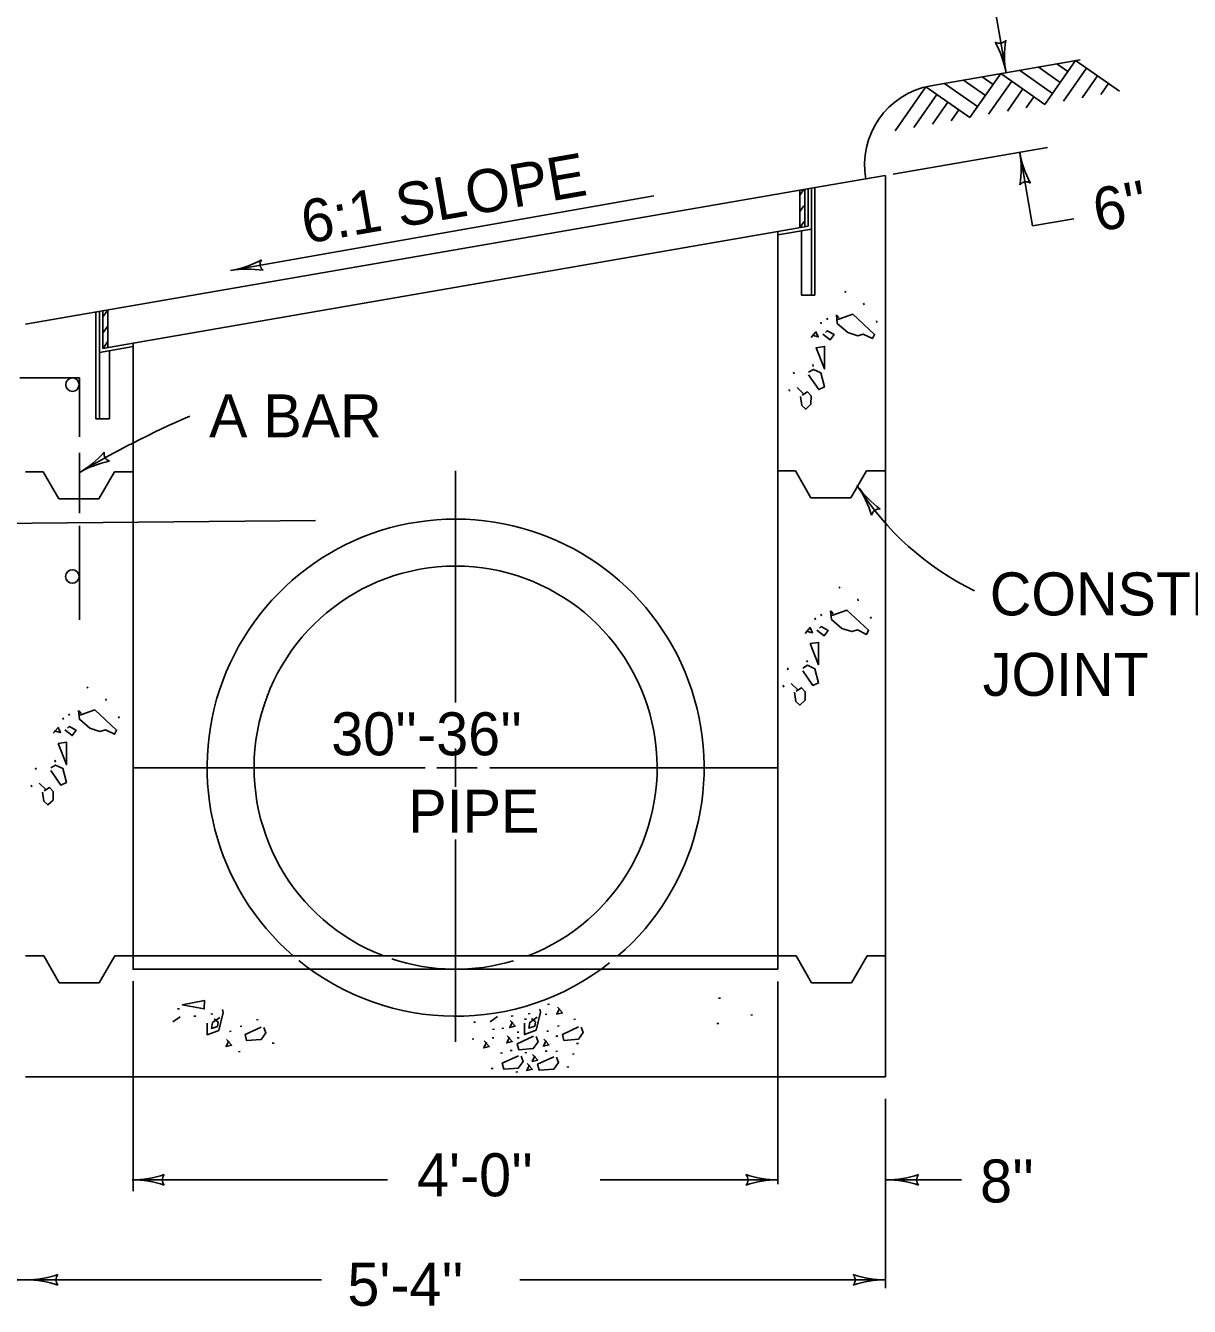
# Model space of a CAD drawing. Extents: x 1007 to 1035.5, y 1000.5 to 1021.5.
# Drawn here: x 1011 to 1016.41, y 1007.43 to 1013.39 of the extents above; entities that cross this region are included whole.
import ezdxf

# ---------------------------------------------------------------- set-up
doc = ezdxf.new("R2010")
doc.units = 0
doc.layers.add('Level 1', color=7, linetype='Continuous')
doc.layers.add('Level 2', color=7, linetype='Continuous')

msp = doc.modelspace()

# ---------------------------------------------------------------- linework, layer by layer
at = {"layer": 'Level 1'}
for p, q in [((1015.5603, 1013.1672), (1015.5, 1013.515)), ((1015.9057, 1013.2283), (1015.2101, 1013.1078)), ((1015.7407, 1013.021), (1015.8841, 1013.2258)), ((1015.8841, 1013.2258), (1016.0889, 1013.0824)), ((1015.3925, 1012.9596), (1015.5359, 1013.1644)), ((1015.5359, 1013.1644), (1015.7407, 1013.021)), ((1015.623, 1013.1798), (1015.7766, 1013.0723)), ((1015.71, 1013.1951), (1015.8124, 1013.1234)), ((1015.797, 1013.2105), (1015.8483, 1013.1746)), ((1015.8278, 1013.0363), (1015.9353, 1013.19)), ((1015.0443, 1012.8983), (1015.1877, 1013.103)), ((1015.1877, 1013.103), (1015.3925, 1012.9596)), ((1015.2748, 1013.1184), (1015.4283, 1013.0108)), ((1015.3618, 1013.1338), (1015.4642, 1013.062)), ((1015.4488, 1013.1491), (1015.5, 1013.1133)), ((1015.4796, 1012.975), (1015.5871, 1013.1286)), ((1015.9148, 1013.0518), (1015.9865, 1013.1542)), ((1016.0018, 1013.0671), (1016.0377, 1013.1183)), ((1015.1313, 1012.9136), (1015.2389, 1013.0672)), ((1015.5666, 1012.9903), (1015.6383, 1013.0928)), ((1015.6537, 1013.0057), (1015.6895, 1013.0569)), ((1015.2183, 1012.9289), (1015.2901, 1013.0313)), ((1015.3054, 1012.9443), (1015.3413, 1012.9955)), ((1015.7527, 1012.8213), (1015.035, 1012.697)), ((1015.6241, 1012.7991), (1015.6836, 1012.4558)), ((1014.9986, 1012.6907), (1014.6554, 1012.6313)), ((1014.9992, 1008.4987), (1014.9992, 1012.691)), ((1010.9992, 1011.9988), (1014.6554, 1012.6313)), ((1014.6242, 1012.4516), (1014.6242, 1012.6257)), ((1014.6398, 1012.4542), (1014.6398, 1012.6286)), ((1014.6554, 1012.441), (1014.6554, 1012.6313)), ((1014.6711, 1012.1339), (1014.6711, 1012.6339)), ((1013.922, 1012.5953), (1011.9524, 1012.2479)), ((1014.5997, 1012.5963), (1014.6184, 1012.6231)), ((1014.6008, 1012.4477), (1014.6008, 1012.6217)), ((1014.601, 1012.5229), (1014.6198, 1012.5497)), ((1014.6398, 1012.4542), (1014.4992, 1012.4298)), ((1014.6031, 1012.4495), (1014.6218, 1012.4763)), ((1015.8757, 1012.489), (1015.6843, 1012.4558)), ((1014.4992, 1012.4301), (1011.4993, 1011.9108)), ((1014.6554, 1012.441), (1014.4992, 1012.414)), ((1014.4992, 1009.0616), (1014.4992, 1012.43)), ((1014.6086, 1012.1339), (1014.6086, 1012.4328)), ((1014.6554, 1012.1339), (1014.6554, 1012.4408)), ((1014.6711, 1012.1339), (1014.6086, 1012.1339)), ((1011.3266, 1011.5579), (1011.3266, 1012.0553)), ((1011.3423, 1011.8678), (1011.3423, 1012.0581)), ((1011.3578, 1011.8863), (1011.3578, 1012.0607)), ((1011.3599, 1012.0346), (1011.3787, 1012.0613)), ((1011.3813, 1011.8904), (1011.3813, 1012.0638)), ((1011.3608, 1011.9608), (1011.3795, 1011.9876)), ((1011.4993, 1011.9108), (1011.3578, 1011.8863)), ((1011.3612, 1011.8896), (1011.3799, 1011.9163)), ((1011.4992, 1011.9108), (1011.4992, 1009.0608)), ((1011.4992, 1011.8949), (1011.3423, 1011.8678)), ((1011.3423, 1011.5579), (1011.3423, 1011.8673)), ((1011.3891, 1011.5579), (1011.3891, 1011.8748)), ((1011.3266, 1011.5579), (1011.3891, 1011.5579)), ((1012.9998, 1011.3168), (1012.9998, 1010.2398)), ((1014.4971, 1011.3162), (1014.4981, 1011.3162)), ((1014.4981, 1011.3162), (1014.5803, 1011.3162)), ((1014.6524, 1011.1912), (1014.5803, 1011.3162)), ((1014.8388, 1011.1912), (1014.911, 1011.3162)), ((1014.911, 1011.3162), (1014.9969, 1011.3162)), ((1010.9993, 1011.3117), (1011.0816, 1011.3117)), ((1011.1538, 1011.1867), (1011.0816, 1011.3117)), ((1011.34, 1011.1867), (1011.4123, 1011.3117)), ((1011.4123, 1011.3117), (1011.4983, 1011.3117)), ((1011.1538, 1011.1867), (1011.34, 1011.1867)), ((1014.6524, 1011.1912), (1014.8388, 1011.1912)), ((1012.3486, 1011.0854), (1010.3941, 1011.0666)), ((1012.9998, 1010.0258), (1012.9998, 1009.8473)), ((1011.5003, 1009.9362), (1012.8586, 1009.9362)), ((1012.9121, 1009.9362), (1013.0995, 1009.9362)), ((1013.159, 1009.9362), (1014.4992, 1009.9362)), ((1012.9998, 1009.6022), (1012.9998, 1008.6604)), ((1010.9992, 1009.0612), (1011.0837, 1009.0612)), ((1011.1558, 1008.9362), (1011.0837, 1009.0612)), ((1011.3421, 1008.9362), (1011.4143, 1009.0612)), ((1011.4143, 1009.0612), (1011.5003, 1009.0612)), ((1011.4992, 1009.0608), (1011.4992, 1008.9959)), ((1011.5003, 1009.0612), (1013.2617, 1009.0612)), ((1013.2617, 1009.0612), (1014.4992, 1009.0612)), ((1014.4992, 1008.9987), (1014.4992, 1009.0616)), ((1014.4992, 1009.0612), (1014.5837, 1009.0612)), ((1014.6558, 1008.9362), (1014.5837, 1009.0612)), ((1014.8421, 1008.9362), (1014.9143, 1009.0612)), ((1014.9143, 1009.0612), (1015.0003, 1009.0612)), ((1011.5003, 1008.9987), (1014.4992, 1008.9987)), ((1011.1558, 1008.9362), (1011.3421, 1008.9362)), ((1011.4992, 1008.9427), (1011.4992, 1007.9668)), ((1014.4992, 1008.9423), (1014.4992, 1007.9987)), ((1014.6558, 1008.9362), (1014.8421, 1008.9362)), ((1010.9992, 1008.4987), (1014.9992, 1008.4987)), ((1014.9992, 1008.3953), (1014.9992, 1007.5152)), ((1011.4944, 1008.0188), (1012.6821, 1008.0188)), ((1013.6723, 1008.0188), (1014.5003, 1008.0188)), ((1015.0037, 1008.0188), (1015.3529, 1008.0188)), ((1010.9996, 1007.5538), (1009.9996, 1007.5538)), ((1012.3762, 1007.5538), (1010.9996, 1007.5538)), ((1014.9992, 1007.5538), (1013.299, 1007.5538)), ((1013.4008, 1007.5538), (1013.3548, 1007.5538))]:
    msp.add_line(p, q, dxfattribs=at)
for points in [[(1014.8144, 1012.1529), (1014.8112, 1012.1469)], [(1014.8978, 1012.097), (1014.9003, 1012.0888)], [(1014.7712, 1012.0423), (1014.775, 1012.0018), (1014.8237, 1011.9596), (1014.8707, 1011.9451), (1014.8963, 1011.9528), (1014.939, 1011.9322), (1014.9486, 1011.9513), (1014.8476, 1012.045), (1014.7823, 1012.0216), (1014.7711, 1012.0185)], [(1014.7833, 1012.0283), (1014.7724, 1012.0415)], [(1014.6981, 1012.0087), (1014.7006, 1012.0004)], [(1014.7268, 1012.027), (1014.7293, 1012.0188)], [(1014.9576, 1012.0146), (1014.9601, 1012.0063)], [(1014.6583, 1011.9478), (1014.6868, 1011.9398), (1014.6762, 1011.9639), (1014.654, 1011.9363)], [(1014.7079, 1011.9521), (1014.7419, 1011.9256), (1014.7603, 1011.9505), (1014.7278, 1011.9687), (1014.7205, 1011.9608)], [(1014.6768, 1011.8893), (1014.7158, 1011.7911), (1014.716, 1011.8952), (1014.6758, 1011.8892)], [(1014.6612, 1011.8108), (1014.6638, 1011.8025)], [(1014.5716, 1011.7763), (1014.5741, 1011.7681)], [(1014.6418, 1011.7632), (1014.6895, 1011.6947), (1014.7156, 1011.7068), (1014.6987, 1011.7721), (1014.6643, 1011.7888), (1014.6418, 1011.7751)], [(1014.5513, 1011.6957), (1014.5538, 1011.6874)], [(1014.6169, 1011.6761), (1014.588, 1011.7046)], [(1014.604, 1011.663), (1014.6104, 1011.6208), (1014.6287, 1011.6033), (1014.6528, 1011.6261), (1014.6534, 1011.6652), (1014.6361, 1011.6838), (1014.6117, 1011.6687)], [(1014.7871, 1010.7768), (1014.7838, 1010.7708)], [(1014.8705, 1010.7208), (1014.873, 1010.7127)], [(1014.7438, 1010.6662), (1014.7477, 1010.6257), (1014.7963, 1010.5834), (1014.8433, 1010.5689), (1014.869, 1010.5767), (1014.9117, 1010.556), (1014.9213, 1010.5751), (1014.8203, 1010.6688), (1014.755, 1010.6454), (1014.7438, 1010.6423)], [(1014.756, 1010.6521), (1014.7451, 1010.6653)], [(1014.6708, 1010.6325), (1014.6733, 1010.6243)], [(1014.6994, 1010.6508), (1014.7019, 1010.6426)], [(1014.9303, 1010.6384), (1014.9328, 1010.6302)], [(1014.631, 1010.5717), (1014.6595, 1010.5637), (1014.6488, 1010.5878), (1014.6267, 1010.5601)], [(1014.6806, 1010.5759), (1014.7146, 1010.5494), (1014.7329, 1010.5743), (1014.7005, 1010.5925), (1014.6932, 1010.5847)], [(1014.6495, 1010.5132), (1014.6885, 1010.4149), (1014.6887, 1010.519), (1014.6485, 1010.513)], [(1014.6338, 1010.4346), (1014.6364, 1010.4263)], [(1014.5443, 1010.4002), (1014.5468, 1010.3919)], [(1014.6144, 1010.387), (1014.6622, 1010.3185), (1014.6883, 1010.3307), (1014.6713, 1010.3959), (1014.637, 1010.4127), (1014.6144, 1010.3989)], [(1011.2886, 1010.3126), (1011.2853, 1010.3066)], [(1014.5239, 1010.3195), (1014.5265, 1010.3113)], [(1014.5896, 1010.2999), (1014.5607, 1010.3284)], [(1014.5767, 1010.2868), (1014.5831, 1010.2447), (1014.6013, 1010.2272), (1014.6255, 1010.2499), (1014.6261, 1010.289), (1014.6088, 1010.3077), (1014.5843, 1010.2925)], [(1011.372, 1010.2567), (1011.3745, 1010.2485)], [(1011.2009, 1010.1867), (1011.2034, 1010.1784)], [(1011.2453, 1010.202), (1011.2492, 1010.1615), (1011.2978, 1010.1193), (1011.3448, 1010.1048), (1011.3705, 1010.1125), (1011.4132, 1010.0918), (1011.4228, 1010.1109), (1011.3218, 1010.2047), (1011.2565, 1010.1813), (1011.2453, 1010.1782)], [(1011.2575, 1010.1879), (1011.2466, 1010.2012)], [(1011.1325, 1010.1075), (1011.161, 1010.0995), (1011.1503, 1010.1236), (1011.1282, 1010.0959)], [(1011.1723, 1010.1683), (1011.1748, 1010.1601)], [(1011.1821, 1010.1118), (1011.2161, 1010.0853), (1011.2344, 1010.1102), (1011.202, 1010.1283), (1011.1947, 1010.1205)], [(1011.4318, 1010.1743), (1011.4343, 1010.166)], [(1011.151, 1010.049), (1011.19, 1009.9508), (1011.1902, 1010.0548), (1011.15, 1010.0488)], [(1011.1159, 1009.9228), (1011.1637, 1009.8543), (1011.1898, 1009.8665), (1011.1728, 1009.9318), (1011.1385, 1009.9485), (1011.1159, 1009.9348)], [(1011.1353, 1009.9704), (1011.1379, 1009.9622)], [(1011.0458, 1009.936), (1011.0483, 1009.9278)], [(1011.0254, 1009.8553), (1011.028, 1009.8471)], [(1011.0911, 1009.8358), (1011.0622, 1009.8643)], [(1011.0782, 1009.8227), (1011.0846, 1009.7805), (1011.1028, 1009.763), (1011.127, 1009.7858), (1011.1276, 1009.8248), (1011.1103, 1009.8435), (1011.0858, 1009.8283)], [(1011.7152, 1008.8148), (1011.7066, 1008.8138)], [(1011.8318, 1008.8538), (1011.7283, 1008.8325), (1011.8307, 1008.8143), (1011.8318, 1008.8549)], [(1013.3208, 1008.7484), (1013.3208, 1008.6951), (1013.3742, 1008.7154), (1013.3944, 1008.7986), (1013.3923, 1008.8125)], [(1013.4363, 1008.8358), (1013.4278, 1008.8348)], [(1013.4838, 1008.8161), (1013.4709, 1008.7894), (1013.4965, 1008.7958), (1013.4731, 1008.8224)], [(1014.2321, 1008.8645), (1014.2235, 1008.8635)], [(1011.6845, 1008.7536), (1011.7176, 1008.7771)], [(1011.7911, 1008.7808), (1011.7825, 1008.7798)], [(1011.8445, 1008.7472), (1011.8445, 1008.6938), (1011.8978, 1008.7142), (1011.9181, 1008.7973), (1011.916, 1008.8113)], [(1011.8696, 1008.7913), (1011.8611, 1008.7903)], [(1011.9021, 1008.7749), (1011.868, 1008.7504), (1011.8648, 1008.7238), (1011.8914, 1008.7323), (1011.8947, 1008.7525), (1011.8765, 1008.7686)], [(1012.0817, 1008.7651), (1012.0732, 1008.7641)], [(1013.0928, 1008.7531), (1013.0842, 1008.7521)], [(1013.1608, 1008.7548), (1013.1939, 1008.7783)], [(1013.2646, 1008.7543), (1013.2518, 1008.7276), (1013.2773, 1008.7339), (1013.2539, 1008.7606)], [(1013.2674, 1008.7821), (1013.2588, 1008.781)], [(1013.3288, 1008.7672), (1013.3202, 1008.7662)], [(1013.3459, 1008.7926), (1013.3374, 1008.7915)], [(1013.3784, 1008.7762), (1013.3443, 1008.7517), (1013.3411, 1008.725), (1013.3678, 1008.7335), (1013.371, 1008.7538), (1013.3528, 1008.7698)], [(1013.4243, 1008.7894), (1013.4157, 1008.7884)], [(1013.558, 1008.7663), (1013.5495, 1008.7653)], [(1014.3813, 1008.786), (1014.3728, 1008.7849)], [(1011.956, 1008.7102), (1011.9475, 1008.7091)], [(1012.0058, 1008.7337), (1011.9972, 1008.7327)], [(1012.0958, 1008.7298), (1012.02, 1008.6945), (1012.0275, 1008.6668), (1012.0948, 1008.6721), (1012.1172, 1008.7031), (1012.1075, 1008.7276)], [(1013.1802, 1008.7201), (1013.1716, 1008.7191)], [(1013.2239, 1008.7242), (1013.2153, 1008.7232)], [(1013.2945, 1008.7067), (1013.2859, 1008.7057)], [(1013.4323, 1008.7114), (1013.4238, 1008.7103)], [(1013.4821, 1008.7349), (1013.4735, 1008.7339)], [(1013.5721, 1008.731), (1013.4963, 1008.6958), (1013.5038, 1008.668), (1013.5711, 1008.6733), (1013.5935, 1008.7043), (1013.5838, 1008.7288)], [(1014.2243, 1008.7468), (1014.2157, 1008.7457)], [(1011.9449, 1008.6656), (1011.9321, 1008.6389), (1011.9577, 1008.6453), (1011.9343, 1008.6719)], [(1012.155, 1008.6552), (1012.1464, 1008.6541)], [(1013.0847, 1008.6744), (1013.0761, 1008.6734)], [(1013.1435, 1008.6594), (1013.1307, 1008.6328), (1013.1563, 1008.6391), (1013.1328, 1008.6658)], [(1013.1782, 1008.6804), (1013.1696, 1008.6794)], [(1013.2504, 1008.6829), (1013.2376, 1008.6563), (1013.2632, 1008.6626), (1013.2398, 1008.6893)], [(1013.3623, 1008.6873), (1013.2866, 1008.6521), (1013.2941, 1008.6243), (1013.3613, 1008.6297), (1013.3838, 1008.6607), (1013.3741, 1008.6852)], [(1013.2952, 1008.6804), (1013.2866, 1008.6794)], [(1013.4213, 1008.6668), (1013.4084, 1008.6402), (1013.434, 1008.6465), (1013.4106, 1008.6732)], [(1013.4747, 1008.6878), (1013.4661, 1008.6868)], [(1013.5715, 1008.6536), (1013.5629, 1008.6526)], [(1011.9979, 1008.6159), (1011.9893, 1008.6148)], [(1013.2178, 1008.6092), (1013.2093, 1008.6082)], [(1013.2923, 1008.5965), (1013.2166, 1008.5613), (1013.2241, 1008.5335), (1013.2913, 1008.5388), (1013.3138, 1008.5698), (1013.3041, 1008.5943)], [(1013.2623, 1008.6213), (1013.2537, 1008.6203)], [(1013.3308, 1008.6112), (1013.3223, 1008.6102)], [(1013.3688, 1008.5963), (1013.3559, 1008.5696), (1013.3815, 1008.5759), (1013.3581, 1008.6026)], [(1013.4571, 1008.5918), (1013.3813, 1008.5566), (1013.3888, 1008.5288), (1013.4561, 1008.5342), (1013.4785, 1008.5652), (1013.4688, 1008.5897)], [(1013.4256, 1008.6179), (1013.417, 1008.6169)], [(1013.4743, 1008.6172), (1013.4657, 1008.6161)], [(1013.5513, 1008.6052), (1013.5428, 1008.6042)], [(1013.1742, 1008.5373), (1013.1656, 1008.5363)], [(1013.2891, 1008.5211), (1013.2805, 1008.5201)], [(1013.3433, 1008.5538), (1013.3304, 1008.5272), (1013.356, 1008.5335), (1013.3326, 1008.5602)], [(1013.5265, 1008.5447), (1013.5179, 1008.5437)]]:
    msp.add_lwpolyline(points, dxfattribs=at)
for centre, radius, start, end in [((1015.5299, 1013.3428), 0.0375, 238.60159, 320.71828), ((1015.0984, 1013.0872), 0.4688, 9.82699, 28.49577), ((1016.0221, 1013.2472), 0.4688, 171.17415, 189.82088), ((1015.0984, 1013.0872), 0.4688, 9.81476, 9.82699), ((1015.2774, 1012.7392), 0.375, 100.36358, 190.2271), ((1016.086, 1012.8791), 0.4687, 189.81772, 189.82995), ((1016.086, 1012.8791), 0.4687, 189.82995, 208.49873), ((1015.1622, 1012.7191), 0.4687, 351.17711, 9.82384), ((1015.6545, 1012.6234), 0.0375, 58.60454, 140.72124), ((1011.871, 1012.7095), 0.4688, 280.0012, 298.66999), ((1012.128, 1012.2788), 0.0375, 148.7758, 230.89249), ((1011.871, 1012.7095), 0.4688, 279.98898, 280.0012), ((1012.0338, 1011.7863), 0.4688, 81.34836, 99.99509), ((1013.6218, 1007.3092), 4.6501, 113.55634, 120.70129), ((1011.0122, 1011.7128), 0.4688, 300.15286, 318.82164), ((1011.4018, 1011.397), 0.0375, 168.92745, 251.04415), ((1011.4831, 1010.9022), 0.4688, 101.50001, 120.14674), ((1011.0122, 1011.7128), 0.4688, 300.14063, 300.15286), ((1015.2521, 1011.5172), 0.4687, 215.08131, 215.09353), ((1015.2521, 1011.5172), 0.4687, 215.09353, 233.76232), ((1015.9915, 1011.9515), 1.3252, 212.07772, 244.14276), ((1014.485, 1010.9783), 0.4687, 16.44069, 35.08742), ((1014.971, 1011.1019), 0.0375, 83.86813, 165.98483), ((1012.9998, 1009.9362), 1.1563, 310.75897, 229.17426), ((1012.9998, 1009.9362), 0.9375, 290.95932, 249.1018), ((1012.9998, 1009.9362), 1.1563, 230.85743, 308.24444), ((1012.9998, 1009.9362), 0.9375, 251.56666, 286.66361), ((1011.4944, 1008.4876), 0.4688, 270, 288.66878), ((1011.4944, 1008.4876), 0.4688, 270, 288.66878), ((1011.6727, 1008.0188), 0.0375, 138.7746, 220.89129), ((1011.6727, 1008.0188), 0.0375, 138.7746, 220.89129), ((1014.322, 1008.0189), 0.0375, 318.7746, 40.89129), ((1014.5003, 1008.4876), 0.4687, 251.34716, 269.99389), ((1015.0037, 1008.4876), 0.4687, 270, 288.66878), ((1015.1819, 1008.0188), 0.0375, 138.7746, 220.89129), ((1011.4944, 1008.4876), 0.4688, 269.98778, 270), ((1011.4944, 1008.4876), 0.4688, 269.98778, 270), ((1011.4944, 1007.5501), 0.4688, 71.34716, 89.99389), ((1011.4944, 1007.5501), 0.4688, 71.34716, 89.99389), ((1014.5003, 1007.5501), 0.4687, 90, 108.66878), ((1014.5003, 1007.5501), 0.4687, 89.98778, 90), ((1015.0037, 1008.4876), 0.4687, 269.98778, 270), ((1015.0037, 1007.5501), 0.4687, 71.34716, 89.99389), ((1010.9996, 1008.0225), 0.4688, 251.34716, 269.99389), ((1010.9996, 1008.0225), 0.4687, 270, 288.66878), ((1010.9996, 1008.0225), 0.4687, 270, 288.66878), ((1011.1778, 1007.5537), 0.0375, 138.7746, 220.89129), ((1011.1778, 1007.5537), 0.0375, 138.7746, 220.89129), ((1014.8209, 1007.5538), 0.0375, 318.7746, 40.89129), ((1014.9992, 1008.0225), 0.4688, 251.34716, 269.99389), ((1010.9996, 1007.085), 0.4688, 90, 108.66878), ((1010.9996, 1008.0225), 0.4687, 269.98778, 270), ((1010.9996, 1008.0225), 0.4687, 269.98778, 270), ((1010.9996, 1007.085), 0.4688, 89.98778, 90), ((1010.9996, 1007.085), 0.4687, 71.34716, 89.99389), ((1010.9996, 1007.085), 0.4687, 71.34716, 89.99389), ((1014.9992, 1007.085), 0.4688, 90, 108.66878), ((1014.9992, 1007.085), 0.4688, 89.98778, 90)]:
    msp.add_arc(centre, radius, start, end, dxfattribs=at)
at = {"layer": 'Level 2'}
for p, q in [((1011.2492, 1011.7487), (1010.9718, 1011.7487)), ((1011.2492, 1011.7487), (1011.2492, 1011.4744)), ((1011.2492, 1011.3999), (1011.2492, 1011.1203)), ((1011.2492, 1011.0607), (1011.2492, 1010.6243))]:
    msp.add_line(p, q, dxfattribs=at)
for centre in [(1011.2172, 1011.7174), (1011.2167, 1010.8254)]:
    msp.add_circle(centre, 0.0313, dxfattribs=at)

# ---------------------------------------------------------------- texts
at = {"layer": 'Level 1'}
for s, rotation, p in [('6:1 SLOPE', 9.81921, (1012.3011, 1012.3726)), ("6''", 10.61801, (1015.9866, 1012.4278))]:
    msp.add_text(s, height=0.2, rotation=rotation, dxfattribs=at).set_placement(p)
for s, p in [('A BAR', (1011.8529, 1011.4724)), ('CONSTRUCTION', (1015.4849, 1010.6444)), ('JOINT', (1015.4519, 1010.2703)), ("30''-36''", (1012.4208, 1009.9937)), ('PIPE', (1012.78, 1009.6336)), ("4'-0''", (1012.8203, 1007.9427)), ("8''", (1015.4398, 1007.914)), ("5'-4''", (1012.4964, 1007.4334))]:
    msp.add_text(s, height=0.2, dxfattribs=at).set_placement(p)

doc.saveas('drawing.dxf')
